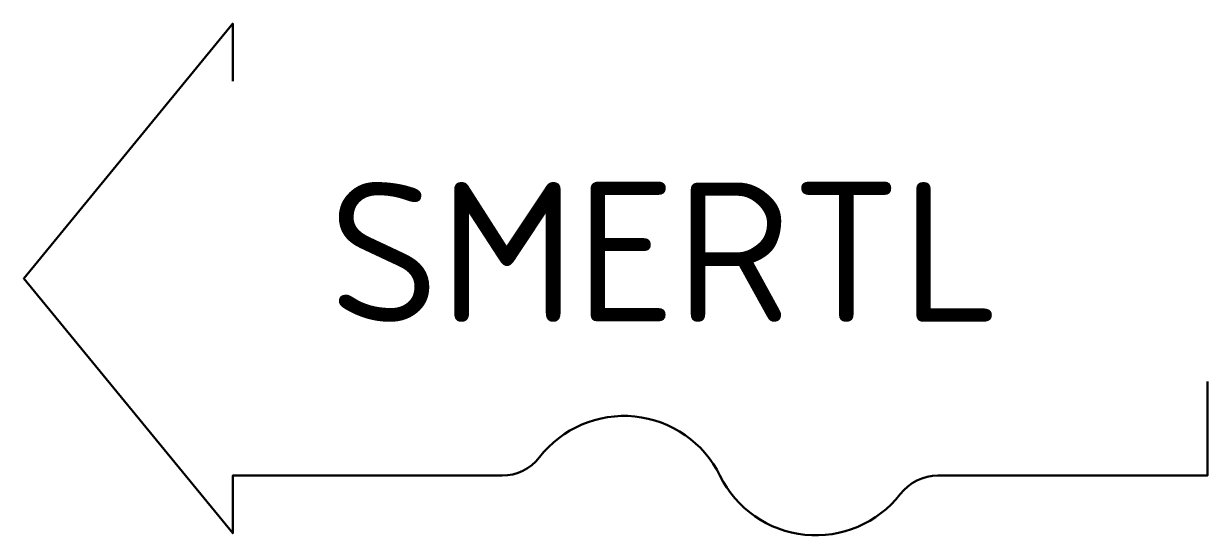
# Model space of a CAD drawing. Header units: metres. Extents: x -0.55 to 0.51, y -1.68 to -1.23.
import ezdxf

# ---------------------------------------------------------------- set-up
doc = ezdxf.new("R2010")
doc.units = ezdxf.units.M
doc.styles.add('DP_ISOCPEUR', font='isocpeur.ttf')

msp = doc.modelspace()

# ---------------------------------------------------------------- linework, layer by layer
at = {"color": 0, "lineweight": 50}
msp.add_lwpolyline([(-0.3606, -1.2768), (-0.3606, -1.2253), (-0.5476, -1.4531), (-0.3606, -1.6809), (-0.3606, -1.6294), (-0.1196, -1.6294, 0.231492), (-0.0861, -1.613, -0.553664), (0.0753, -1.6294, 0.553071), (0.2365, -1.646, -0.231014), (0.2704, -1.6294), (0.2704, -1.6294), (0.5114, -1.6294), (0.5114, -1.5454)], format="xyb", dxfattribs=at)

# ---------------------------------------------------------------- texts
at = {"color": 0, "style": 'DP_ISOCPEUR'}
msp.add_attdef('SMERTL', (-0.2746, -1.4919), '', height=0.125, dxfattribs=at)

doc.saveas('drawing.dxf')
